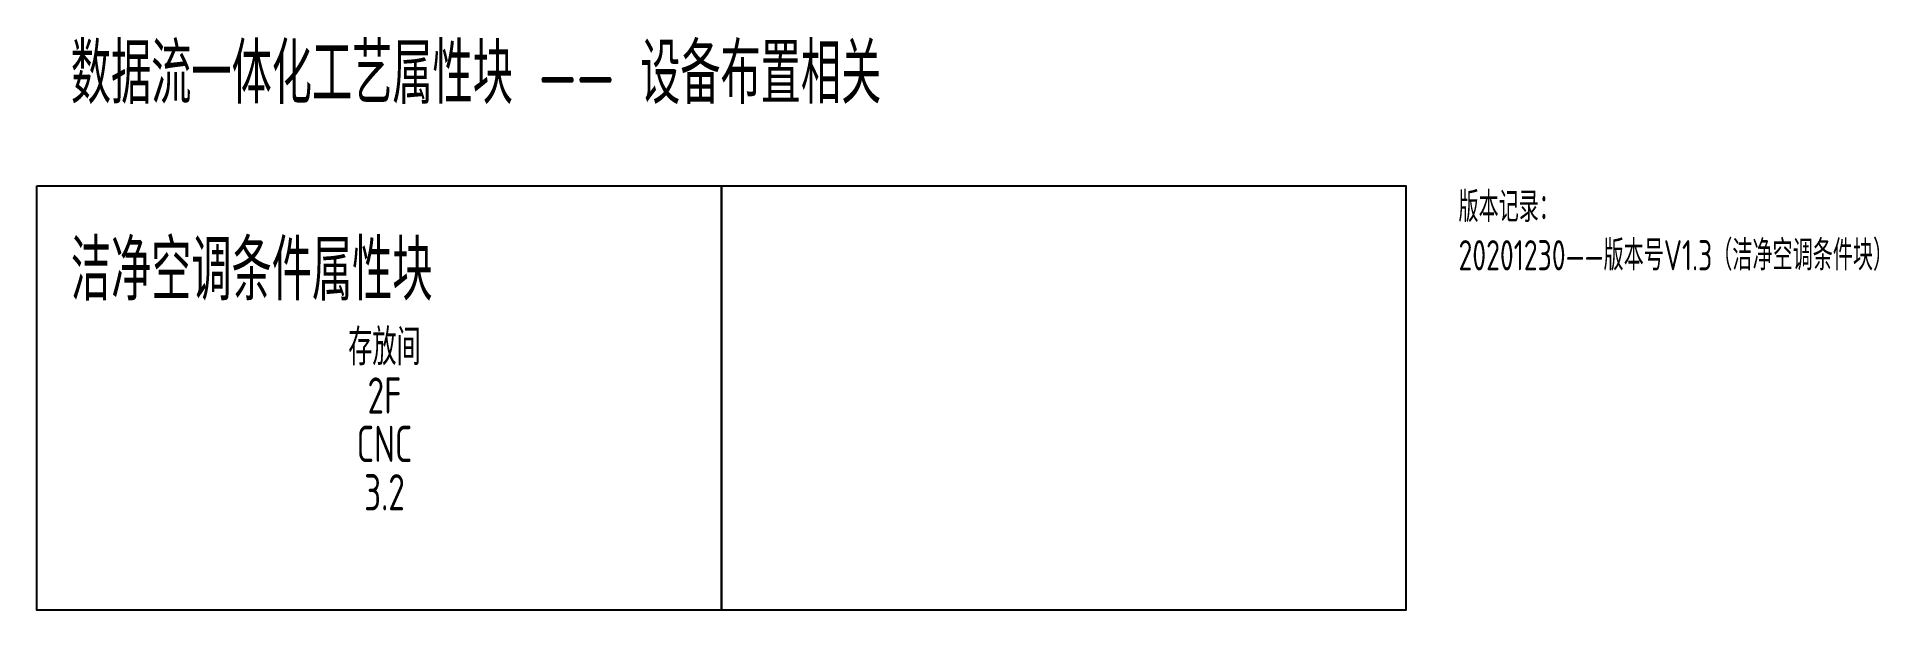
# Model space of a CAD drawing. Header units: millimetres. Extents: x -56 to 15186, y -3764 to 976.
import ezdxf
from ezdxf.enums import TextEntityAlignment as Align

# ---------------------------------------------------------------- set-up
doc = ezdxf.new("R2010")
doc.units = ezdxf.units.MM
doc.layers.add('DataFlow-GsBzCleanAirCondition', color=2, linetype='Continuous')
doc.layers.add('DataFlow-GsBzCleanAirConditionComment', color=252, linetype='Continuous')
doc.styles.add('DataFlow', font='tssdeng.shx', dxfattribs={"width": 0.7, "bigfont": 'tssdchn.shx'})

# ---------------------------------------------------------------- blocks, each defined once
blk = doc.blocks.new('GsCleanAir')
at = {"style": 'DataFlow', "width": 0.7}
for tag, p in [('ROOM_NAME', (0, 0)), ('ROOM_NUM', (0, -400)), ('CLEAN_GRADE', (0, -800))]:
    blk.add_attdef(tag, text='', height=300, dxfattribs=at).set_placement(p, align=Align.CENTER)
at = {"layer": 'DataFlow-GsBzCleanAirConditionComment', "style": 'DataFlow', "width": 0.7, "flags": 1}
for tag, p in [('VERSION', (0, 400)), ('ROOM_AREA', (0, -1450)), ('ROOM_PRESSURE', (0, -1650)), ('ROOM_PERSON_NUM', (0, -1850)), ('TEMP_PRECISION', (0, -2050)), ('HUMIDITY_PRECISION', (0, -2250)), ('OCCUPATION_EXPOSURE_GRADE', (0, -2450)), ('ELECTRO_THERMAL_POWER', (0, -2650)), ('ELECTRO_THERMAL_IS_EXHAUST', (0, -2850)), ('ELECTRO_THERMAL_IS_INSULATION', (0, -3050)), ('ELECTRO_MOTOR_POWER', (0, -3250)), ('ELECTRO_MOTOR_EFFICIENCY', (0, -3450)), ('EQUIP_SURFACE_AREA', (0, -3650)), ('EQUIP_SURFACE_TEMP', (0, -3850)), ('WATER_SURFACE_AREA', (0, -4050)), ('WATER_SURFACE_TEMP', (0, -4250)), ('IS_EQUIP_EXHAUST', (0, -4450)), ('EQUIP_EXHAUST_AIR', (0, -4650)), ('IS_DEHUMIDITY', (0, -4850)), ('DEHUMIDITY_EXHAUST_EFFICIENCY', (0, -5050)), ('DEDUST_AMOUNT', (0, -5250)), ('DEDUST_EXHAUST_EFFICIENCY', (0, -5450)), ('IS_ACCIDENT_EXHAUST', (0, -5650)), ('ACCIDENT_EXHAUST_SUBSTANCE', (0, -5850)), ('LAMINAR_PROTECTION', (0, -6050)), ('LAMINAR_PROTECTION_AREA', (0, -6250)), ('MONITOR_TEMP', (0, -6450)), ('MONITOR_REHUMIDITY', (0, -6650)), ('MONITOR_DIFFPRESSURE', (0, -6850)), ('COMMENT', (0, -7050))]:
    blk.add_attdef(tag, p, '', height=150, dxfattribs=at)
at = {"layer": 'DataFlow-GsBzCleanAirConditionComment', "style": 'DataFlow', "width": 0.7}
blk.add_attdef('ROOM_HEIGHT', text='', height=300, dxfattribs=at).set_placement((0, -1200), align=Align.CENTER)

msp = doc.modelspace()

# ---------------------------------------------------------------- linework, layer by layer
at = {"ltscale": 0.1}
for points in [[(-56, -255), (5607, -255), (5607, -3764), (-56, -3764)], [(5607, -255), (11269, -255), (11269, -3764), (5607, -3764)]]:
    msp.add_lwpolyline(points, close=True, dxfattribs=at)

# ---------------------------------------------------------------- block references
at = {"layer": 'DataFlow-GsBzCleanAirCondition'}
msp.add_blockref('GsCleanAir', (2820, -1740), dxfattribs=at).add_auto_attribs({'ROOM_NAME': '存放间', 'ROOM_NUM': '2F', 'CLEAN_GRADE': 'CNC', 'ROOM_HEIGHT': '3.2'})

# ---------------------------------------------------------------- texts
at = {"color": 3, "style": 'DataFlow', "width": 0.7}
for s, height, p in [('数据流一体化工艺属性块 —— 设备布置相关', 500, (225, 422)), ('版本记录：', 250, (11706, -555)), ('20201230——版本号V1.3（洁净空调条件块）', 250, (11706, -955))]:
    msp.add_text(s, height=height, dxfattribs=at).set_placement(p)
at = {"style": 'DataFlow', "width": 0.7}
msp.add_text('洁净空调条件属性块', height=500, dxfattribs=at).set_placement((225, -1204))

doc.saveas('drawing.dxf')
